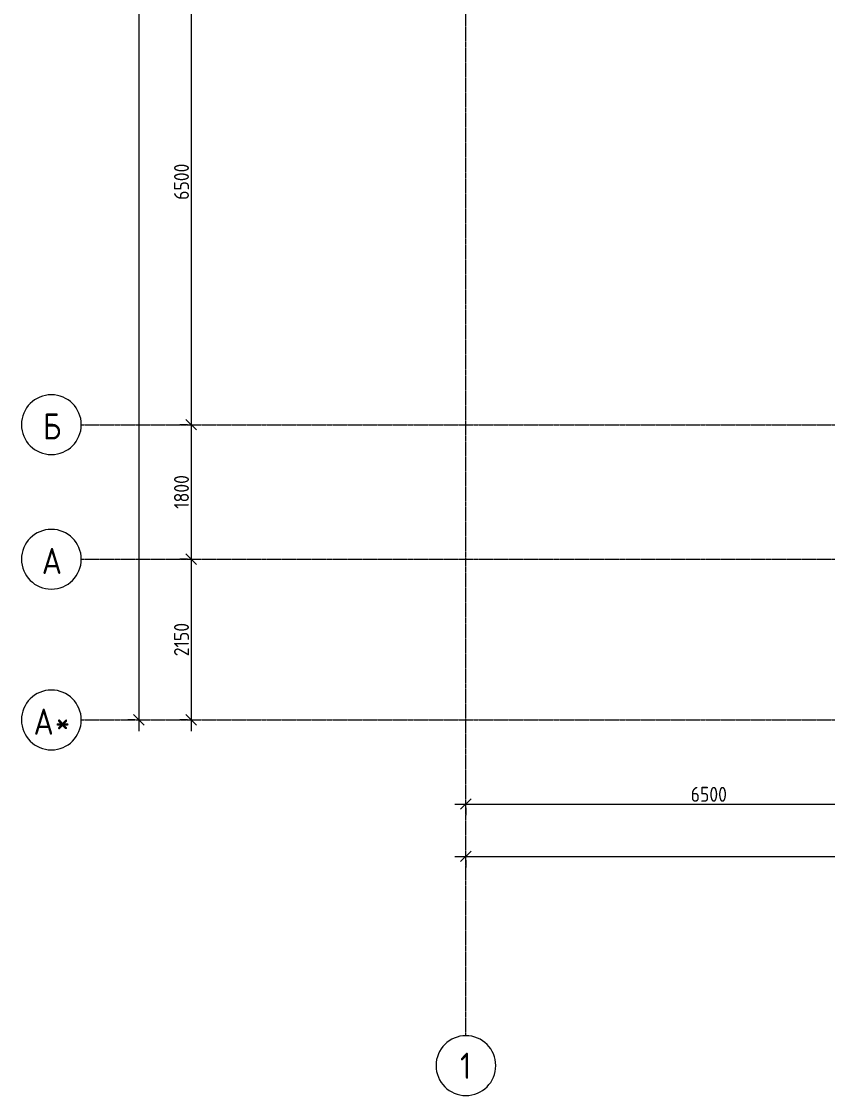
# Model space of a CAD drawing. Header units: millimetres. Extents: x -11886 to 379896, y -8130 to 47743.
# Drawn here: x 96253 to 107037, y -6718 to 7651 of the extents above; entities that cross this region are included whole.
import ezdxf

# ---------------------------------------------------------------- set-up
doc = ezdxf.new("R2010")
doc.units = ezdxf.units.MM
doc.linetypes.add('ADSK_Линия сетки', pattern=[25, 20, -2.5, 0, -2.5])
doc.layers.add('Оси', color=7, linetype='Continuous', lineweight=9)
doc.layers.add('Размеры', color=7, linetype='Continuous', lineweight=9)
doc.styles.add('GOST Common', font='GOST_Common.ttf', dxfattribs={"width": 0.9, "height": 350})
doc.styles.add('GOST Common_1', font='GOST_Common.ttf', dxfattribs={"width": 0.9, "height": 200})
doc.dimstyles.new('ADSK_Основной_2_5_мм', dxfattribs={"dimscale": 304.8, "dimtxt": 251.428749, "dimasz": 0.463911, "dimexe": 0.492126, "dimexo": 0.492126, "dimgap": 0.098425, "dimtad": 1, "dimdec": 1, "dimrnd": 0.1, "dimdsep": 46, "dimtxsty": 'GOST Common_1', "dimblk1": 'OBLIQUE', "dimblk2": 'OBLIQUE', "dimsah": 1, "dimcen": 0.09, "dimdle": 0.492126, "dimazin": 2, "dimtfac": 1, "dimtdec": 4, "dimtix": 1, "dimtmove": 0, "dimatfit": 3, "dimfxl": 1, "dimtvp": 1, "dimtfill": 1, "dimtolj": 1, "dimtzin": 0, "dimlwd": 20, "dimlwe": 20, "dimarcsym": 2})

# ---------------------------------------------------------------- blocks, each defined once
blk = doc.blocks.new('Ось сетки - Круг_Ø8 мм-6577-02 План 2-го этажа маркировочный')
at = {"layer": 'Оси', "lineweight": 20}
for start, end in [(360, 180), (180, 360)]:
    blk.add_arc((0, 0), 4, start, end, dxfattribs=at)
blk = doc.blocks.new('_Oblique')
at = {"color": 0, "linetype": 'ByBlock', "lineweight": -2}
blk.add_line((-0.5, -0.5), (0.5, 0.5), dxfattribs=at)
blk = doc.blocks.new('*D1566')
at = {"layer": 'Defpoints', "color": 0, "transparency": 16777216}
for p in [(102199, -2718), (108699, -2718), (108699, -2818)]:
    blk.add_point(p, dxfattribs=at)
at = {"layer": 'Размеры', "color": 0, "lineweight": 20, "transparency": 16777216}
for p, q in [((102049, -2818), (108849, -2818)), ((102199, -2868), (102199, -2968)), ((108699, -2868), (108699, -2968))]:
    blk.add_line(p, q, dxfattribs=at)
at = {"layer": 'Размеры', "color": 0, "lineweight": 20, "transparency": 16777216, "xscale": 141.4, "yscale": 141.4, "zscale": 141.4, "rotation": 180}
blk.add_blockref('_Oblique', (102199, -2818), dxfattribs=at)
at = {"layer": 'Размеры', "color": 0, "lineweight": 20, "transparency": 16777216, "xscale": 141.4, "yscale": 141.4, "zscale": 141.4}
blk.add_blockref('_Oblique', (108699, -2818), dxfattribs=at)
at = {"layer": 'Размеры', "color": 0, "lineweight": 20, "transparency": 16777216, "insert": (105449, -2688), "char_height": 200, "width": 756.84, "attachment_point": 5, "style": 'GOST Common_1', "bg_fill": 3, "box_fill_scale": 1.1, "bg_fill_color": 256, "bg_fill_true_color": 13158600, "bg_fill_transparency": 0}
blk.add_mtext('\\A1;6500', dxfattribs=at)
blk = doc.blocks.new('*D1581')
at = {"layer": 'Defpoints', "color": 0, "transparency": 16777216}
for p in [(98624, 8757), (98524, 2257), (98624, 2257)]:
    blk.add_point(p, dxfattribs=at)
at = {"layer": 'Размеры', "color": 0, "lineweight": 20, "transparency": 16777216}
for p, q in [((98524, 8907), (98524, 2107)), ((98474, 8757), (98374, 8757)), ((98474, 2257), (98374, 2257))]:
    blk.add_line(p, q, dxfattribs=at)
at = {"layer": 'Размеры', "color": 0, "lineweight": 20, "transparency": 16777216, "xscale": 141.4, "yscale": 141.4, "zscale": 141.4}
for p, rotation in [((98524, 8757), 90), ((98524, 2257), 270)]:
    blk.add_blockref('_Oblique', p, dxfattribs=dict(at, rotation=rotation))
at = {"layer": 'Размеры', "color": 0, "lineweight": 20, "transparency": 16777216, "insert": (98394, 5507), "char_height": 200, "width": 756.84, "attachment_point": 5, "rotation": 90, "style": 'GOST Common_1', "bg_fill": 3, "box_fill_scale": 1.1, "bg_fill_color": 256, "bg_fill_true_color": 13158600, "bg_fill_transparency": 0}
blk.add_mtext('\\A1;6500', dxfattribs=at)
blk = doc.blocks.new('*D1582')
at = {"layer": 'Defpoints', "color": 0, "transparency": 16777216}
for p in [(98624, 2257), (98524, 457), (98624, 457)]:
    blk.add_point(p, dxfattribs=at)
at = {"layer": 'Размеры', "color": 0, "lineweight": 20, "transparency": 16777216}
for p, q in [((98524, 2407), (98524, 307)), ((98474, 2257), (98374, 2257)), ((98474, 457), (98374, 457))]:
    blk.add_line(p, q, dxfattribs=at)
at = {"layer": 'Размеры', "color": 0, "lineweight": 20, "transparency": 16777216, "xscale": 141.4, "yscale": 141.4, "zscale": 141.4}
for p, rotation in [((98524, 2257), 90), ((98524, 457), 270)]:
    blk.add_blockref('_Oblique', p, dxfattribs=dict(at, rotation=rotation))
at = {"layer": 'Размеры', "color": 0, "lineweight": 20, "transparency": 16777216, "insert": (98394, 1357), "char_height": 200, "width": 700.59, "attachment_point": 5, "rotation": 90, "style": 'GOST Common_1', "bg_fill": 3, "box_fill_scale": 1.1, "bg_fill_color": 256, "bg_fill_true_color": 13158600, "bg_fill_transparency": 0}
blk.add_mtext('\\A1;1800', dxfattribs=at)
blk = doc.blocks.new('*D1583')
at = {"layer": 'Defpoints', "color": 0, "transparency": 16777216}
for p in [(98624, 457), (98524, -1693), (98624, -1693)]:
    blk.add_point(p, dxfattribs=at)
at = {"layer": 'Размеры', "color": 0, "lineweight": 20, "transparency": 16777216}
for p, q in [((98524, 607), (98524, -1843)), ((98474, 457), (98374, 457)), ((98474, -1693), (98374, -1693))]:
    blk.add_line(p, q, dxfattribs=at)
at = {"layer": 'Размеры', "color": 0, "lineweight": 20, "transparency": 16777216, "xscale": 141.4, "yscale": 141.4, "zscale": 141.4}
for p, rotation in [((98524, 457), 90), ((98524, -1693), 270)]:
    blk.add_blockref('_Oblique', p, dxfattribs=dict(at, rotation=rotation))
at = {"layer": 'Размеры', "color": 0, "lineweight": 20, "transparency": 16777216, "insert": (98394, -618), "char_height": 200, "width": 700.59, "attachment_point": 5, "rotation": 90, "style": 'GOST Common_1', "bg_fill": 3, "box_fill_scale": 1.1, "bg_fill_color": 256, "bg_fill_true_color": 13158600, "bg_fill_transparency": 0}
blk.add_mtext('\\A1;2150', dxfattribs=at)
blk = doc.blocks.new('*D1584')
at = {"layer": 'Defpoints', "color": 0, "transparency": 16777216}
for p in [(97924, 43507), (97824, -1693), (97924, -1693)]:
    blk.add_point(p, dxfattribs=at)
at = {"layer": 'Размеры', "color": 0, "lineweight": 20, "transparency": 16777216}
for p, q in [((97824, 43657), (97824, -1843)), ((97774, 43507), (97674, 43507)), ((97774, -1693), (97674, -1693))]:
    blk.add_line(p, q, dxfattribs=at)
at = {"layer": 'Размеры', "color": 0, "lineweight": 20, "transparency": 16777216, "xscale": 141.4, "yscale": 141.4, "zscale": 141.4}
for p, rotation in [((97824, 43507), 90), ((97824, -1693), 270)]:
    blk.add_blockref('_Oblique', p, dxfattribs=dict(at, rotation=rotation))
at = {"layer": 'Размеры', "color": 0, "lineweight": 20, "transparency": 16777216, "insert": (97694, 20907), "char_height": 200, "width": 971.62, "attachment_point": 5, "rotation": 90, "style": 'GOST Common_1', "bg_fill": 3, "box_fill_scale": 1.1, "bg_fill_color": 256, "bg_fill_true_color": 13158600, "bg_fill_transparency": 0}
blk.add_mtext('\\A1;45200', dxfattribs=at)
blk = doc.blocks.new('*D1686')
at = {"layer": 'Defpoints', "color": 0, "transparency": 16777216}
for p in [(102199, -3418), (164049, -3418), (164049, -3518)]:
    blk.add_point(p, dxfattribs=at)
at = {"layer": 'Размеры', "color": 0, "lineweight": 20, "transparency": 16777216}
for p, q in [((102049, -3518), (164199, -3518)), ((102199, -3568), (102199, -3668)), ((164049, -3568), (164049, -3668))]:
    blk.add_line(p, q, dxfattribs=at)
at = {"layer": 'Размеры', "color": 0, "lineweight": 20, "transparency": 16777216, "xscale": 141.4, "yscale": 141.4, "zscale": 141.4, "rotation": 180}
blk.add_blockref('_Oblique', (102199, -3518), dxfattribs=at)
at = {"layer": 'Размеры', "color": 0, "lineweight": 20, "transparency": 16777216, "xscale": 141.4, "yscale": 141.4, "zscale": 141.4}
blk.add_blockref('_Oblique', (164049, -3518), dxfattribs=at)
at = {"layer": 'Размеры', "color": 0, "lineweight": 20, "transparency": 16777216, "insert": (133124, -3388), "char_height": 200, "width": 889.8, "attachment_point": 5, "style": 'GOST Common_1', "bg_fill": 3, "box_fill_scale": 1.1, "bg_fill_color": 256, "bg_fill_true_color": 13158600, "bg_fill_transparency": 0}
blk.add_mtext('\\A1;61850', dxfattribs=at)

msp = doc.modelspace()

# ---------------------------------------------------------------- linework, layer by layer
at = {"layer": 'Оси', "linetype": 'ADSK_Линия сетки'}
for p, q in [((102199.31, -5917.65), (102199.31, 44571.85)), ((97053.17, 2256.79), (165281.12, 2256.79)), ((97053.17, 456.79), (165281.12, 456.79)), ((97053.17, -1693.21), (142481.76, -1693.21))]:
    msp.add_line(p, q, dxfattribs=at)

# ---------------------------------------------------------------- block references
at = {"layer": 'Оси', "lineweight": 20, "xscale": 99.99999999999993, "yscale": 99.99999999999993, "zscale": 99.99999999999993, "rotation": 269.9999999999994}
for p in [(96653.17, 2256.79), (96653.17, 456.79), (96653.17, -1693.21)]:
    msp.add_blockref('Ось сетки - Круг_Ø8 мм-6577-02 План 2-го этажа маркировочный', p, dxfattribs=at)
at = {"layer": 'Оси', "lineweight": 20, "xscale": 99.99999999999993, "yscale": 99.99999999999993, "zscale": 99.99999999999993}
msp.add_blockref('Ось сетки - Круг_Ø8 мм-6577-02 План 2-го этажа маркировочный', (102199.31, -6317.65), dxfattribs=at)

# ---------------------------------------------------------------- texts
at = {"layer": 'Оси', "char_height": 350, "attachment_point": 1, "style": 'GOST Common'}
for s, insert, width in [('\\fGOST Common|b0|i0|c204|p34|;\\W.9;Б', (96539.85, 2409.38), 310.2531), ('\\fGOST Common|b0|i0|c204|p34|;\\W.9;А', (96525, 609.38), 346.329), ('\\fGOST Common|b0|i0|c204|p34|;\\W.9;А', (96414.75, -1540.62), 346.329), ('\\fGOST Common|b0|i0|c204|p34|;\\W.9;*', (96700.5, -1540.62), 266.9619), ('\\fGOST Common|b0|i0|c204|p34|;\\W.9;1', (102121.08, -6145.11), 187.5949)]:
    msp.add_mtext(s, dxfattribs=dict(at, insert=insert, width=width))

# ---------------------------------------------------------------- next in the draw order: dimensions: what is measured, and where the dimension line sits
at = {"layer": 'Размеры', "lineweight": 20}
for base, p1, p2, override, picture, middle in [((97824.19, -1693.21), (97924.18, 43506.79), (97924.18, -1693.21), {"dimpost": '<>', "dimfxl": 45200}, '*D1584', (97694.19, 20906.79)), ((98524.19, 2256.79), (98624.18, 8756.79), (98624.18, 2256.79), {"dimpost": '<>', "dimfxl": 6500}, '*D1581', (98394.19, 5506.79))]:
    dim = msp.add_linear_dim(base=base, p1=p1, p2=p2, angle=90, dimstyle='ADSK_Основной_2_5_мм', override=override, dxfattribs=at)
    dim.commit()
    dim.dimension.update_dxf_attribs({"geometry": picture, "text_midpoint": middle})
for base, p1, p2, override, picture, middle in [((108699.31, -2817.91), (102199.31, -2717.92), (108699.31, -2717.92), {"dimpost": '<>', "dimfxl": 6500}, '*D1566', (105449.31, -2687.91)), ((164049.31, -3517.91), (102199.31, -3417.92), (164049.31, -3417.92), {"dimpost": '<>', "dimfxl": 61850}, '*D1686', (133124.31, -3387.91))]:
    dim = msp.add_linear_dim(base=base, p1=p1, p2=p2, dimstyle='ADSK_Основной_2_5_мм', override=override, dxfattribs=at)
    dim.commit()
    dim.dimension.update_dxf_attribs({"geometry": picture, "text_midpoint": middle})

# ---------------------------------------------------------------- next in the draw order: dimensions: what is measured, and where the dimension line sits
dim = msp.add_linear_dim(base=(98524.19, 456.79), p1=(98624.18, 2256.79), p2=(98624.18, 456.79), angle=90, dimstyle='ADSK_Основной_2_5_мм', override={"dimpost": '<>', "dimfxl": 1800}, dxfattribs=at)
dim.commit()
dim.dimension.update_dxf_attribs({"geometry": '*D1582', "text_midpoint": (98394.19, 1356.79)})

# ---------------------------------------------------------------- next in the draw order: dimensions: what is measured, and where the dimension line sits
dim = msp.add_linear_dim(base=(98524.19, -1693.21), p1=(98624.18, 456.79), p2=(98624.18, -1693.21), angle=90, dimstyle='ADSK_Основной_2_5_мм', override={"dimpost": '<>', "dimfxl": 2150}, dxfattribs=at)
dim.commit()
dim.dimension.update_dxf_attribs({"geometry": '*D1583', "text_midpoint": (98394.19, -618.21)})

doc.saveas('drawing.dxf')
